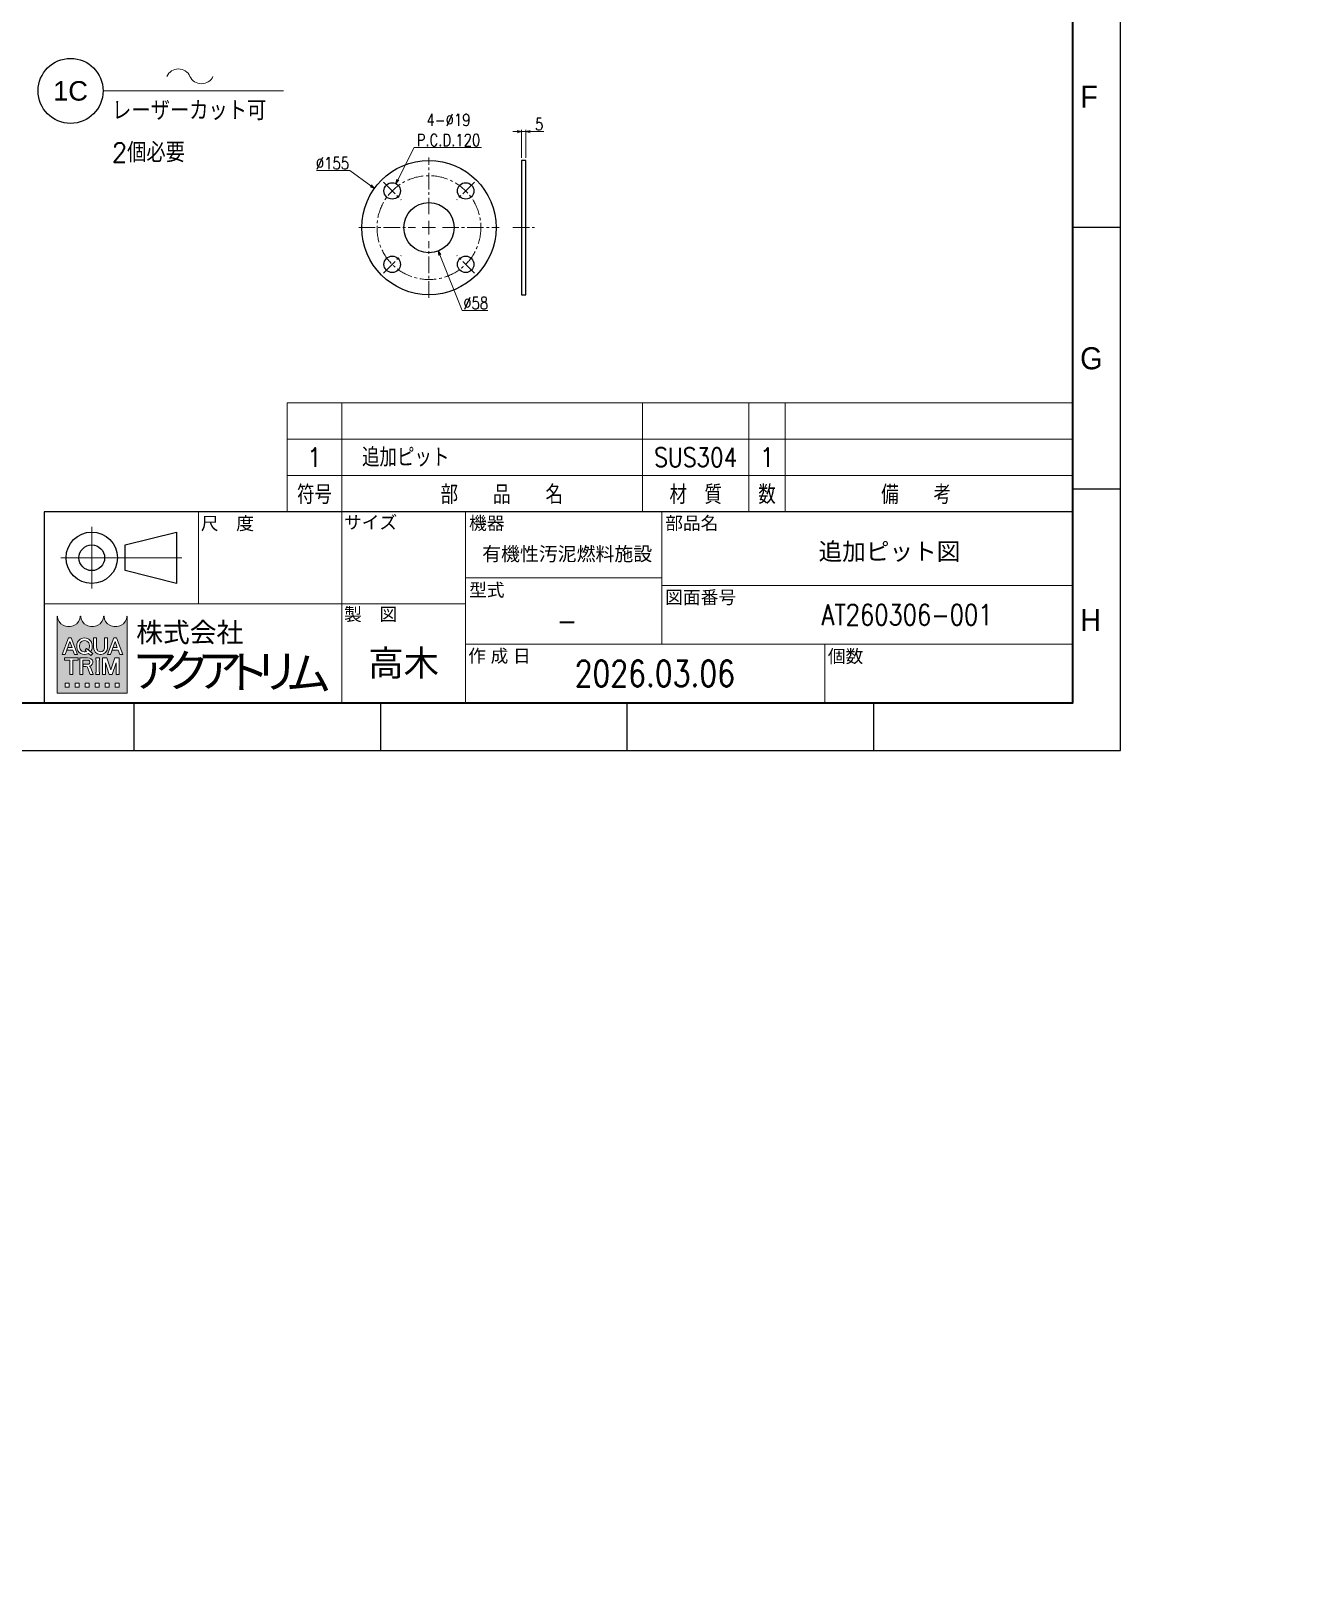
# Model space of a CAD drawing. Header units: millimetres. Extents: x 0 to 70370, y 0 to 11543.
# Drawn here: x 35279 to 36741, y 0 to 1783 of the extents above; entities that cross this region are included whole.
import ezdxf
from ezdxf import colors
from ezdxf.entities.mleader import LeaderData, LeaderLine
from ezdxf.enums import TextEntityAlignment as Align
from ezdxf.math import Vec2, Vec3

# ---------------------------------------------------------------- set-up
doc = ezdxf.new("R2010")
doc.units = ezdxf.units.MM
doc.linetypes.add('CENTER2', pattern=[28.574999999999996, 19.05, -3.174999999999999, 3.174999999999999, -3.174999999999999])
for name, color, linetype, lineweight in [('01_外形線', 7, 'Continuous', 25), ('02_細線', 5, 'Continuous', 13), ('04_中心線', 1, 'CENTER2', 9), ('06_文字', 7, 'Continuous', 13), ('07_寸法線', 3, 'Continuous', 9), ('99_図枠', 7, 'Continuous', 40)]:
    doc.layers.add(name, color=color, linetype=linetype, lineweight=lineweight)
doc.styles.add('KSS_TXT', font='txt.shx', dxfattribs={"bigfont": 'extfont2.shx'})
doc.styles.add('MS_G', font='MS Gothic.ttf')
doc.styles.get("Standard").update_dxf_attribs({"font": 'arial.ttf'})
doc.styles.add('寸法用', font='simplex.shx', dxfattribs={"width": 0.8, "bigfont": '@extfont2.shx'})
doc.styles.add('表題用', font='MS PGothic.ttf')
doc.dimstyles.new('機械製図用', dxfattribs={"dimtxt": 3.5, "dimasz": 3.5, "dimexe": 2, "dimexo": 0, "dimgap": 1.199999999999999, "dimtad": 1, "dimdsep": 46, "dimtxsty": '寸法用', "dimblk": 'OPEN30', "dimcen": 0, "dimclrd": 256, "dimclre": 256, "dimclrt": 7, "dimazin": 2, "dimtm": 1e-09, "dimtfac": 0.75, "dimtmove": 0, "dimatfit": 3, "dimldrblk": 'OPEN30', "dimfxl": 1, "dimlwd": -1, "dimlwe": -1, "dimarcsym": 0})
doc.dimstyles.new('機械製図用$3', dxfattribs={"dimtxt": 3.5, "dimasz": 3.5, "dimexe": 2, "dimexo": 0, "dimgap": 1.199999999999999, "dimtad": 1, "dimtih": 1, "dimtoh": 1, "dimdsep": 46, "dimtxsty": '寸法用', "dimblk": 'OPEN30', "dimcen": 0, "dimsd1": 1, "dimclrd": 256, "dimclre": 256, "dimclrt": 7, "dimazin": 2, "dimtm": 1e-09, "dimtfac": 0.75, "dimtofl": 0, "dimtmove": 0, "dimatfit": 3, "dimldrblk": 'OPEN30', "dimfxl": 1, "dimlwd": -1, "dimlwe": -1, "dimarcsym": 0})

# ---------------------------------------------------------------- blocks, each defined once
blk = doc.blocks.new('*U2903')
at = {"layer": '04_中心線', "color": 0, "linetype": 'CENTER2', "transparency": 16777216}
for p, q in [((0, 15.5), (0, 81)), ((-81, 0), (-15.5, 0)), ((15.5, 0), (81, 0)), ((0, -81), (0, -15.5))]:
    blk.add_line(p, q, dxfattribs=at)
at = {"layer": '04_中心線', "color": 0, "linetype": 'Continuous', "transparency": 16777216}
for p, q in [((-7.75, 0), (7.75, 0)), ((0, -7.75), (0, 7.75))]:
    blk.add_line(p, q, dxfattribs=at)
blk = doc.blocks.new('_Open30')
at = {"color": 0, "linetype": 'ByBlock', "lineweight": -2}
for p, q in [((-1, 0.26794919), (0, 0)), ((0, 0), (-1, -0.26794919)), ((0, 0), (-1, 0))]:
    blk.add_line(p, q, dxfattribs=at)
blk = doc.blocks.new('*D2995')
at = {"layer": '07_寸法線', "transparency": 16777216}
for p, q in [((35608.90532684581, 1622.070574913812), (35647.20532684589, 1622.070574913811)), ((35647.20532684589, 1622.070574913811), (35671.77423472991, 1604.385685660749))]:
    blk.add_line(p, q, dxfattribs=at)
at = {"layer": 'Defpoints', "color": 0, "transparency": 16777216}
for p in [(35675.83227642511, 1601.464675972296), (35801.63156897623, 1510.913375630309)]:
    blk.add_point(p, dxfattribs=at)
at = {"layer": '07_寸法線', "transparency": 16777216, "xscale": 5, "yscale": 5, "zscale": 5, "rotation": 324.2533694427241}
blk.add_blockref('_Open30', (35675.83227642511, 1601.464675972296), dxfattribs=at)
at = {"layer": '07_寸法線', "color": 7, "transparency": 16777216, "insert": (35627.3053268458, 1630.570574913805), "char_height": 14, "attachment_point": 5, "style": '寸法用'}
blk.add_mtext('∅155', dxfattribs=at)
blk = doc.blocks.new('*D2996')
at = {"layer": '07_寸法線', "transparency": 16777216}
for p, q in [((35777.1023552098, 1460.531730759652), (35751.3897751886, 1524.633063283978)), ((35806.86902187653, 1460.531730759654), (35777.1023552098, 1460.531730759652))]:
    blk.add_line(p, q, dxfattribs=at)
at = {"layer": 'Defpoints', "color": 0, "transparency": 16777216}
for p in [(35727.93551910805, 1583.104405595474), (35749.52832629332, 1529.273646007112)]:
    blk.add_point(p, dxfattribs=at)
at = {"layer": '07_寸法線', "transparency": 16777216, "xscale": 5, "yscale": 5, "zscale": 5, "rotation": 111.8569033718065}
blk.add_blockref('_Open30', (35749.52832629332, 1529.273646007112), dxfattribs=at)
at = {"layer": '07_寸法線', "color": 7, "transparency": 16777216, "insert": (35792.73568854319, 1469.031730759649), "char_height": 14, "attachment_point": 5, "style": '寸法用'}
blk.add_mtext('∅58', dxfattribs=at)
blk = doc.blocks.new('*D2997')
at = {"layer": '07_寸法線', "transparency": 16777216}
for p, q in [((35721.64799136506, 1648.793976111583), (35702.84230909574, 1611.558397317172)), ((35799.41465803179, 1648.793976111578), (35721.64799136506, 1648.793976111583))]:
    blk.add_line(p, q, dxfattribs=at)
at = {"layer": 'Defpoints', "color": 0, "transparency": 16777216}
for p in [(35700.58824245218, 1607.095306060388), (35692.02278920667, 1590.135559284616)]:
    blk.add_point(p, dxfattribs=at)
at = {"layer": '07_寸法線', "transparency": 16777216, "xscale": 5, "yscale": 5, "zscale": 5, "rotation": 243.2041217420174}
blk.add_blockref('_Open30', (35700.58824245218, 1607.095306060388), dxfattribs=at)
at = {"layer": '07_寸法線', "color": 7, "transparency": 16777216, "insert": (35761.28132469845, 1668.960642778246), "char_height": 14, "attachment_point": 5, "style": '寸法用'}
blk.add_mtext('4-∅19\\PP.C.D.120', dxfattribs=at)
blk = doc.blocks.new('*D2998')
at = {"layer": '07_寸法線', "transparency": 16777216}
for p, q in [((35840.7894764935, 1667.083943699372), (35835.7894764935, 1667.083943699372)), ((35845.7894764935, 1636.689025801292), (35845.7894764935, 1669.083943699372)), ((35845.7894764935, 1667.083943699372), (35850.7894764935, 1667.083943699372)), ((35850.7894764935, 1636.689025801292), (35850.7894764935, 1669.083943699372)), ((35855.7894764935, 1667.083943699372), (35871.25614316017, 1667.083943699372))]:
    blk.add_line(p, q, dxfattribs=at)
at = {"layer": 'Defpoints', "color": 0, "transparency": 16777216}
for p in [(35850.7894764935, 1667.083943699372), (35845.7894764935, 1633.689025801292), (35850.7894764935, 1633.689025801292)]:
    blk.add_point(p, dxfattribs=at)
at = {"layer": '07_寸法線', "transparency": 16777216, "xscale": 5, "yscale": 5, "zscale": 5}
blk.add_blockref('_Open30', (35845.7894764935, 1667.083943699372), dxfattribs=at)
at = {"layer": '07_寸法線', "transparency": 16777216, "xscale": 5, "yscale": 5, "zscale": 5, "rotation": 180}
blk.add_blockref('_Open30', (35850.7894764935, 1667.083943699372), dxfattribs=at)
at = {"layer": '07_寸法線', "color": 7, "transparency": 16777216, "insert": (35866.02280982683, 1675.583943699372), "char_height": 14, "attachment_point": 5, "style": '寸法用'}
blk.add_mtext('5', dxfattribs=at)
blk = doc.blocks.new('AM_BALLOON1')
at = {"transparency": 16777216}
blk.add_circle((0, 0), 5, dxfattribs=at)
blk.add_attdef('B_NUMBER', text='', height=3, dxfattribs=at).set_placement((0, 0), align=Align.MIDDLE_CENTER)
blk = doc.blocks.new('_OPEN')
at = {"color": 0, "linetype": 'ByBlock'}
for p, q in [((-1, 0.1666666666666666), (0, 0)), ((0, 0), (-1, -0.1666666666666666)), ((0, 0), (-1, 0))]:
    blk.add_line(p, q, dxfattribs=at)
blk = doc.blocks.new('p1ba05')
for centre, start, end in [((-2.953558874599082, 0.2854771617432377), 24.22763733453314, 155.5757785718213), ((0, 1.620669598395743), 204.2276373345332, 335.5757785718214)]:
    blk.add_arc(centre, 1.620669598395853, start, end)

msp = doc.modelspace()

# ---------------------------------------------------------------- hatches: boundary and pattern name
at = {"layer": '99_図枠', "lineweight": 5}
h = msp.add_hatch(color=256, dxfattribs=at)
h.dxf.hatch_style = 1
edge = h.paths.add_edge_path()
edge.add_arc((35390.08707924784, 1106.944771355351), 0.3842384039984477, 90, 180)
edge.add_ellipse((35376.6387351079, 1106.944771355351), major_axis=(-13.06410573594722, 0), ratio=0.8823529411764706, start_angle=360, end_angle=540, ccw=False)
edge.add_arc((35363.19039096794, 1106.944771355351), 0.3842384039984477, 3.187317984128254, 180.000000000026)
edge.add_ellipse((35349.742046828, 1106.944771355351), major_axis=(-13.06410573594722, 0), ratio=0.8823529411764706, start_angle=360, end_angle=540, ccw=False)
edge.add_arc((35336.29370268807, 1106.944771355351), 0.3842384039984477, 3.187317984128254, 180)
edge.add_ellipse((35322.8453585481, 1106.944771355351), major_axis=(-13.06410573594722, 0), ratio=0.8823529411764706, start_angle=360, end_angle=540, ccw=False)
edge.add_arc((35309.39701440817, 1106.944771355351), 0.3842384039984478, 3.187317984128254, 90)
edge.add_line((35309.39701440817, 1107.329009759353), (35309.39701440817, 1018.569938435712))
edge.add_line((35309.39701440817, 1018.56993843571), (35390.08707924784, 1018.56993843571))
edge.add_line((35390.08707924784, 1018.56993843571), (35390.08707924784, 1107.329009759349))
h.paths.add_polyline_path([(35322.40838005923, 1082.424896835113), (35325.59418111914, 1082.424896835113), (35332.83876388115, 1063.305193852148), (35332.83876388115, 1063.21297663519), (35329.38975826852, 1063.21297663519), (35327.5862145437, 1068.277913264308), (35320.4931943155, 1068.277913264308), (35321.53303551782, 1071.198125134695), (35326.54637334138, 1071.198125134695), (35324.0012805892, 1078.345572311946), (35318.61280290989, 1063.21297663519), (35315.16379729722, 1063.21297663519), (35315.16379729722, 1063.305193852148)], flags=16)
edge = h.paths.add_edge_path(flags=16)
edge.add_ellipse((35340.85681963482, 1073.971651947146), major_axis=(-8.8374832919643, 0), ratio=0.9565217391304343, start_angle=180, end_angle=360, ccw=False)
edge.add_line((35349.69430292677, 1073.971651947146), (35349.69430292677, 1071.666221523154))
edge.add_ellipse((35340.85681963482, 1071.666221523157), major_axis=(-8.8374832919643, 0), ratio=0.9565217391304343, start_angle=142.105255317713, end_angle=180, ccw=False)
edge.add_line((35347.83083495888, 1066.474130136676), (35345.35474748982, 1068.514453841964))
edge.add_ellipse((35340.85681963482, 1071.89230003458), major_axis=(5.635186781375939, 0), ratio=0.9950358206786509, start_angle=-37.0427632869818, end_angle=0)
edge.add_line((35346.49199934208, 1071.89208235871), (35346.49199934208, 1073.745573435723))
edge.add_ellipse((35340.85681963482, 1073.745573435723), major_axis=(5.635179707236215, 0), ratio=0.994718262525732, start_angle=360, end_angle=540)
edge.add_line((35335.22163992759, 1073.745573435723), (35335.22163992759, 1071.892102422526))
edge.add_ellipse((35340.85681963482, 1071.89230003458), major_axis=(5.635186781375939, 0), ratio=0.9950358206786509, start_angle=-180, end_angle=-65.75794872216291)
edge.add_line((35343.17058426689, 1066.779536873615), (35341.60165251041, 1068.306483154924))
edge.add_line((35341.60165251041, 1068.30648315492), (35343.30362029633, 1070.113735910667))
edge.add_line((35343.30362029633, 1070.113735910672), (35350.41995620014, 1064.24979571435))
edge.add_line((35350.41995620014, 1064.249795714346), (35348.1961670997, 1061.888441396566))
edge.add_line((35348.1961670997, 1061.88844139657), (35345.52474008885, 1064.48837955394))
edge.add_ellipse((35340.85681963482, 1071.666221523157), major_axis=(-8.8374832919643, 0), ratio=0.9565217391304343, start_angle=0, end_angle=121.88362473889401, ccw=False)
edge.add_line((35332.01933634287, 1071.666221523157), (35332.01933634287, 1073.971651947149))
h.paths.add_polyline_path([(35333.41021106145, 1059.370592595205), (35333.41021106145, 1056.680923767215), (35327.64663500147, 1056.680923767215, 0.4142135623730951), (35327.26239659748, 1056.296685363219), (35327.26239659748, 1040.158672395282), (35323.80425096149, 1040.158672395282), (35323.80425096149, 1056.296685363219, 0.4142135623730951), (35323.4200125575, 1056.680923767215), (35317.65643649752, 1056.680923767215), (35317.65643649752, 1059.370592595205)], flags=16)
edge = h.paths.add_edge_path(flags=16)
edge.add_line((35335.60030753489, 1059.370592595205), (35344.43779082684, 1059.370592595205))
edge.add_ellipse((35344.43779082687, 1054.316735829654), major_axis=(-6.202418813818545, 1.2e-15), ratio=0.8148203011203053, start_angle=111.3869747349855, end_angle=270, ccw=False)
edge.add_arc((35345.38894778054, 1047.467652432295), 2.512227050566338, 22.272952259934925, 58.5531130129101, ccw=False)
edge.add_line((35347.71373442042, 1048.419835099954), (35351.02444804466, 1040.312367756885))
edge.add_line((35351.02444804466, 1040.312367756882), (35351.02444804466, 1040.158672395281))
edge.add_line((35351.02444804466, 1040.158672395282), (35347.29733552587, 1040.158672395282))
edge.add_line((35347.29733552589, 1040.158672395282), (35344.3725376699, 1048.299894608191))
edge.add_arc((35342.94677968867, 1047.725925448112), 1.536953615993805, 21.92829786654815, 90)
edge.add_line((35342.94677968867, 1049.262879064103), (35339.17372469207, 1049.262879064103))
edge.add_line((35339.17372469208, 1049.262879064103), (35339.17372469208, 1051.952547892095))
edge.add_line((35339.17372469208, 1051.952547892093), (35344.89887691167, 1051.952547892093))
edge.add_arc((35344.81643922982, 1054.316735829654), 2.365624774873383, 271.9970571044072, 448.0029428955928)
edge.add_line((35344.89887691167, 1056.680923767215), (35339.0584531709, 1056.680923767215))
edge.add_line((35339.05845317087, 1056.680923767215), (35339.05845317087, 1040.158672395281))
edge.add_line((35339.05845317087, 1040.158672395282), (35335.60030753489, 1040.158672395282))
edge.add_line((35335.60030753489, 1040.158672395282), (35335.60030753489, 1059.370592595207))
h.paths.add_polyline_path([(35351.47048493614, 1082.424896835113), (35354.92863057213, 1082.424896835113), (35354.92863057213, 1071.666221523157, 0.175030561155744), (35356.45416002758, 1067.262913532311, 0.2571496110314638), (35362.62482281265, 1067.262913532311, 0.1750305611562702), (35364.1503522681, 1071.666221523168), (35364.1503522681, 1082.424896835113), (35367.60849790409, 1082.424896835113), (35367.60849790409, 1070.971125149601, -0.3793912406243967), (35360.11584902613, 1063.21297663519), (35358.9631338141, 1063.21297663519, -0.3793912406243716), (35351.47048493614, 1070.971125149601)], flags=16)
h.paths.add_polyline_path([(35353.93831197548, 1059.370592595205), (35358.16493441947, 1059.370592595205), (35358.16493441947, 1056.680923767215, 0.4142135623730951), (35357.78069601548, 1056.296685363219), (35357.78069601548, 1043.232579627269, 0.4142135623730951), (35358.16493441947, 1042.848341223273), (35358.16493441947, 1040.158672395282), (35353.93831197548, 1040.158672395282), (35353.93831197548, 1042.848341223273, 0.4142135623730951), (35354.3225503795, 1043.232579627269), (35354.3225503795, 1056.296685363219, 0.4142135623730951), (35353.93831197548, 1056.680923767215)], flags=16)
h.paths.add_polyline_path([(35361.62682424288, 1059.370592595205), (35366.644820015, 1059.370592595205), (35371.23278434286, 1045.417278325913), (35375.8207486707, 1059.370592595205), (35380.84192879891, 1059.370592595205), (35380.84192879891, 1040.158672395282), (35377.38378316292, 1040.158672395282), (35377.38378316292, 1053.607016535228), (35372.96185716084, 1040.158672395282), (35369.50371152486, 1040.158672395282), (35365.08178552275, 1053.607016535228), (35365.08496987887, 1040.158672395282), (35361.62682424288, 1040.158672395282)], flags=16)
h.paths.add_polyline_path([(35374.65838934484, 1082.424896835113), (35377.84419040475, 1082.424896835113), (35385.08877316676, 1063.305193852148), (35385.08877316676, 1063.21297663519), (35381.63976755412, 1063.21297663519), (35379.8362238293, 1068.277913264308), (35372.7432036011, 1068.277913264308), (35373.78304480342, 1071.198125134695), (35378.79638262698, 1071.198125134695), (35376.25128987481, 1078.345572311946), (35370.86281219547, 1063.21297663519), (35367.41380658283, 1063.21297663519), (35367.41380658283, 1063.305193852148)], flags=16)
h.paths.add_polyline_path([(35318.61873610414, 1030.097090555664), (35323.22959695209, 1030.097090555664), (35323.22959695209, 1025.486229707682), (35318.61873610414, 1025.486229707682)], flags=16)
h.paths.add_polyline_path([(35330.14588822407, 1030.097090555664), (35334.75674907205, 1030.097090555664), (35334.75674907205, 1025.486229707682), (35330.14588822407, 1025.486229707682)], flags=16)
h.paths.add_polyline_path([(35341.67304034403, 1030.097090555664), (35346.28390119202, 1030.097090555664), (35346.28390119202, 1025.486229707682), (35341.67304034403, 1025.486229707682)], flags=16)
h.paths.add_polyline_path([(35353.20019246399, 1030.097090555664), (35357.81105331198, 1030.097090555664), (35357.81105331198, 1025.486229707682), (35353.20019246399, 1025.486229707682)], flags=16)
h.paths.add_polyline_path([(35364.72734458395, 1030.097090555664), (35369.33820543191, 1030.097090555664), (35369.33820543191, 1025.486229707682), (35364.72734458395, 1025.486229707682)], flags=16)
h.paths.add_polyline_path([(35376.25449670388, 1030.097090555664), (35380.86535755187, 1030.097090555664), (35380.86535755187, 1025.486229707682), (35376.25449670388, 1025.486229707682)], flags=16)

# ---------------------------------------------------------------- linework, layer by layer
at = {"layer": '01_外形線'}
msp.add_lwpolyline([(35845.7894764935, 1478.689025801292), (35850.7894764935, 1478.689025801292), (35850.7894764935, 1633.689025801292), (35845.7894764935, 1633.689025801292)], close=True, dxfattribs=at)
for centre, radius in [((35738.73192270068, 1556.189025801292), 77.5), ((35696.3055158295, 1598.615432672477), 9.5), ((35781.15832957189, 1598.615432672477), 9.5), ((35738.73192270068, 1556.189025801292), 29), ((35696.30551582947, 1513.762618930084), 9.5), ((35781.15832957186, 1513.762618930084), 9.5)]:
    msp.add_circle(centre, radius, dxfattribs=at)
at = {"layer": '02_細線'}
for p, q in [((35575.10866081534, 1227.930753666844), (35575.10866081534, 1353.917895579676)), ((35575.10866081534, 1353.917895579676), (36482.34464926468, 1353.917895579676)), ((35638.10222502565, 1353.917895579676), (35638.10222502565, 1227.930753666844)), ((35985.52448150329, 1353.917895579676), (35985.52448150329, 1227.930753666844)), ((36108.17664841295, 1353.917895579676), (36108.17664841295, 1227.930753666844)), ((36150.17235788649, 1353.917895579676), (36150.17235788648, 1227.930753666844)), ((35575.10866081534, 1311.922183112832), (36482.34464926468, 1311.922183112832)), ((35575.10866081534, 1269.926470645989), (36482.34464926468, 1269.926470645989))]:
    msp.add_line(p, q, dxfattribs=at)
at = {"layer": '04_中心線'}
msp.add_line((35835.7894764935, 1556.189025801292), (35860.7894764935, 1556.189025801292), dxfattribs=at)
for points in [[(35686.05246750229, 1608.868480999661), (35706.5585641567, 1588.362384345279)], [(35791.41137789909, 1608.868480999661), (35770.90528124468, 1588.362384345279)], [(35686.05246750229, 1503.509570602893), (35706.5585641567, 1524.015667257305)], [(35791.41137789909, 1503.509570602893), (35770.90528124468, 1524.015667257305)]]:
    msp.add_lwpolyline(points, dxfattribs=at)
msp.add_circle((35738.73192270068, 1556.189025801292), 60, dxfattribs=at)
at = {"layer": '07_寸法線'}
msp.add_line((35362.3368325241, 1714.105528617348), (35570.79465809885, 1714.105528617348), dxfattribs=at)
at = {"layer": '99_図枠', "lineweight": 25}
for p, q in [((36537.50179212159, 1556.376689379802), (36482.34464926468, 1556.376689379802)), ((36537.50179212159, 1254.260864381024), (36482.34464926468, 1254.260864381024)), ((35398.2097921262, 952.3916393724794), (35398.2097921262, 1007.302182239164)), ((35683.03279212504, 952.1450393822452), (35683.03279212504, 1007.302182239164)), ((35683.03279212504, 952.3916393724794), (35683.03279212504, 1007.302182239164)), ((35967.85579212388, 952.3916393724794), (35967.85579212388, 1007.302182239164)), ((36252.67879212275, 952.3916393724794), (36252.67879212275, 1007.302182239164))]:
    msp.add_line(p, q, dxfattribs=at)
at = {"layer": '99_図枠', "lineweight": 13}
for p, q in [((35472.54464926876, 1121.85932509584), (35472.54464926876, 1227.930753666844)), ((35638.01607783951, 1007.302182239164), (35638.01607783951, 1227.930753666844)), ((35780.98750641028, 1007.302182239164), (35780.98750641028, 1227.930753666844)), ((36007.55890985619, 1227.930753666844), (36007.55890985619, 1075.187896524605)), ((35349.28964926925, 1139.255039381489), (35349.28964926925, 1210.5350393812)), ((35313.64964926938, 1174.895039381339), (35453.23964926883, 1174.895039381339)), ((35780.98750641028, 1151.559325095724), (36007.55890985619, 1151.559325095724)), ((36007.55890985619, 1143.073610810041), (36482.34464926468, 1143.073610810041)), ((35780.98750641028, 1121.85932509584), (35294.34464926948, 1121.85932509584)), ((35780.98750641028, 1075.187896524605), (36482.34464926468, 1075.187896524605)), ((36195.80179212292, 1075.187896524605), (36195.80179212292, 1007.302182239164))]:
    msp.add_line(p, q, dxfattribs=at)
at = {"layer": '99_図枠', "lineweight": 5}
for p, q in [((35309.39701440817, 1018.56993843571), (35309.39701440817, 1107.329009759353)), ((35390.08707924784, 1107.329009759353), (35390.08707924784, 1018.56993843571)), ((35315.16379729722, 1063.305193852148), (35322.40838005923, 1082.424896835113)), ((35318.61280290989, 1063.21297663519), (35324.0012805892, 1078.345572311946)), ((35320.4931943155, 1068.277913264308), (35321.53303551782, 1071.198125134695)), ((35321.53303551782, 1071.198125134695), (35326.54637334138, 1071.198125134695)), ((35322.40838005923, 1082.424896835113), (35325.59418111914, 1082.424896835113)), ((35326.54637334138, 1071.198125134695), (35324.0012805892, 1078.345572311946)), ((35332.83876388115, 1063.305193852148), (35325.59418111914, 1082.424896835113)), ((35332.01933634287, 1073.971651947146), (35332.01933634287, 1071.666221523157)), ((35335.22163992759, 1073.745573435723), (35335.22163992759, 1071.901229096533)), ((35341.60165251041, 1068.30648315492), (35343.30362029633, 1070.113735910672)), ((35343.30362029633, 1070.113735910672), (35350.41995620014, 1064.249795714346)), ((35346.49199934208, 1073.745573435723), (35346.49199934208, 1071.901229096533)), ((35349.69430292677, 1073.971651947146), (35349.69430292677, 1071.666221523157)), ((35351.47048493614, 1070.971125149601), (35351.47048493614, 1082.424896835113)), ((35354.92863057213, 1082.424896835113), (35351.47048493614, 1082.424896835113)), ((35354.92863057213, 1071.666221523157), (35354.92863057213, 1082.424896835113)), ((35364.1503522681, 1071.666221523157), (35364.1503522681, 1082.424896835113)), ((35364.1503522681, 1082.424896835113), (35367.60849790409, 1082.424896835113)), ((35367.41380658283, 1063.305193852148), (35374.65838934484, 1082.424896835113)), ((35367.60849790409, 1070.971125149601), (35367.60849790409, 1082.424896835113)), ((35370.86281219547, 1063.21297663519), (35376.25128987481, 1078.345572311946)), ((35372.7432036011, 1068.277913264308), (35373.78304480342, 1071.198125134695)), ((35373.78304480342, 1071.198125134695), (35378.79638262698, 1071.198125134695)), ((35374.65838934484, 1082.424896835113), (35377.84419040475, 1082.424896835113)), ((35378.79638262698, 1071.198125134695), (35376.25128987481, 1078.345572311946)), ((35385.08877316676, 1063.305193852148), (35377.84419040475, 1082.424896835113)), ((35315.16379729722, 1063.21297663519), (35315.16379729722, 1063.305193852148)), ((35315.16379729722, 1063.305193852148), (35315.16379729722, 1063.305193852148)), ((35315.16379729722, 1063.21297663519), (35315.16379729722, 1063.305193852148)), ((35315.16379729722, 1063.21297663519), (35318.61280290989, 1063.21297663519)), ((35317.65643649752, 1059.370592595205), (35333.41021106145, 1059.370592595205)), ((35317.65643649752, 1059.370592595205), (35317.65643649752, 1056.680923767215)), ((35317.65643649752, 1056.680923767215), (35323.4200125575, 1056.680923767215)), ((35320.4931943155, 1068.277913264308), (35327.5862145437, 1068.277913264308)), ((35323.80425096149, 1040.158672395282), (35323.80425096149, 1056.296685363219)), ((35327.26239659748, 1040.158672395282), (35327.26239659748, 1056.296685363219)), ((35329.38975826852, 1063.21297663519), (35327.5862145437, 1068.277913264308)), ((35327.64663500147, 1056.680923767215), (35333.41021106145, 1056.680923767215)), ((35332.83876388115, 1063.21297663519), (35329.38975826852, 1063.21297663519)), ((35332.83876388115, 1063.21297663519), (35332.83876388115, 1063.305193852148)), ((35333.41021106145, 1059.370592595205), (35333.41021106145, 1056.680923767215)), ((35335.60030753489, 1059.370592595205), (35335.60030753489, 1040.158672395282)), ((35335.60030753489, 1059.370592595205), (35344.43779082687, 1059.370592595205)), ((35339.05845317087, 1040.158672395282), (35339.05845317087, 1056.680923767215)), ((35339.05845317087, 1056.680923767215), (35344.89887691167, 1056.680923767215)), ((35341.60165251041, 1068.30648315492), (35343.17058426689, 1066.779536873615)), ((35345.35474748982, 1068.514453841963), (35347.83083495888, 1066.474130136676)), ((35345.52474008885, 1064.488379553939), (35348.1961670997, 1061.88844139657)), ((35348.1961670997, 1061.88844139657), (35350.41995620014, 1064.249795714346)), ((35353.93831197548, 1059.370592595205), (35358.16493441947, 1059.370592595205)), ((35353.93831197548, 1059.370592595205), (35353.93831197548, 1056.680923767215)), ((35354.3225503795, 1043.232579627269), (35354.3225503795, 1056.296685363219)), ((35357.78069601548, 1043.232579627269), (35357.78069601548, 1056.296685363219)), ((35358.16493441947, 1059.370592595205), (35358.16493441947, 1056.680923767215)), ((35360.11584902613, 1063.21297663519), (35358.9631338141, 1063.21297663519)), ((35361.62682424288, 1059.370592595205), (35361.62682424288, 1040.158672395282)), ((35361.62682424288, 1059.370592595205), (35366.644820015, 1059.370592595205)), ((35365.08496987887, 1040.158672395282), (35365.08178552275, 1053.607016535228)), ((35369.50371152486, 1040.158672395282), (35365.08178552275, 1053.607016535228)), ((35371.23278434286, 1045.417278325913), (35366.644820015, 1059.370592595205)), ((35367.41380658283, 1063.21297663519), (35367.41380658283, 1063.305193852148)), ((35367.41380658283, 1063.305193852148), (35367.41380658283, 1063.305193852148)), ((35367.41380658283, 1063.21297663519), (35367.41380658283, 1063.305193852148)), ((35367.41380658283, 1063.21297663519), (35370.86281219547, 1063.21297663519)), ((35371.23278434286, 1045.417278325913), (35375.8207486707, 1059.370592595205)), ((35372.7432036011, 1068.277913264308), (35379.8362238293, 1068.277913264308)), ((35372.96185716084, 1040.158672395282), (35377.38378316292, 1053.607016535228)), ((35380.84192879891, 1059.370592595205), (35375.8207486707, 1059.370592595205)), ((35377.38378316292, 1053.607016535228), (35377.38378316292, 1040.158672395282)), ((35381.63976755412, 1063.21297663519), (35379.8362238293, 1068.277913264308)), ((35380.84192879891, 1040.158672395282), (35380.84192879891, 1059.370592595205)), ((35385.08877316676, 1063.21297663519), (35381.63976755412, 1063.21297663519)), ((35385.08877316676, 1063.21297663519), (35385.08877316676, 1063.305193852148)), ((35323.80425096149, 1040.158672395282), (35327.26239659748, 1040.158672395282)), ((35335.60030753489, 1040.158672395282), (35339.05845317087, 1040.158672395282)), ((35339.17372469208, 1049.262879064103), (35339.17372469208, 1051.952547892093)), ((35339.17372469208, 1051.952547892093), (35344.89887691167, 1051.952547892093)), ((35339.17372469208, 1049.262879064103), (35342.94677968867, 1049.262879064103)), ((35344.3725376699, 1048.29989460819), (35347.29733552589, 1040.158672395282)), ((35347.29733552589, 1040.158672395282), (35351.02444804466, 1040.158672395282)), ((35347.71373442042, 1048.419835099954), (35351.02444804466, 1040.312367756882)), ((35351.02444804466, 1040.312367756882), (35351.02444804466, 1040.158672395282)), ((35353.93831197548, 1040.158672395282), (35353.93831197548, 1042.848341223273)), ((35353.93831197548, 1040.158672395282), (35358.16493441947, 1040.158672395282)), ((35358.16493441947, 1040.158672395282), (35358.16493441947, 1042.848341223273)), ((35361.62682424288, 1040.158672395282), (35365.08496987887, 1040.158672395282)), ((35369.50371152486, 1040.158672395282), (35372.96185716084, 1040.158672395282)), ((35377.38378316292, 1040.158672395282), (35380.84192879891, 1040.158672395282)), ((35390.08707924784, 1018.56993843571), (35309.39701440817, 1018.56993843571)), ((35318.61873610414, 1030.097090555664), (35323.22959695209, 1030.097090555664)), ((35318.61873610414, 1030.097090555664), (35318.61873610414, 1025.486229707682)), ((35323.22959695209, 1025.486229707682), (35318.61873610414, 1025.486229707682)), ((35323.22959695209, 1030.097090555664), (35323.22959695209, 1025.486229707682)), ((35330.14588822407, 1030.097090555664), (35334.75674907205, 1030.097090555664)), ((35330.14588822407, 1030.097090555664), (35330.14588822407, 1025.486229707682)), ((35334.75674907205, 1025.486229707682), (35330.14588822407, 1025.486229707682)), ((35334.75674907205, 1030.097090555664), (35334.75674907205, 1025.486229707682)), ((35341.67304034403, 1030.097090555664), (35346.28390119202, 1030.097090555664)), ((35341.67304034403, 1030.097090555664), (35341.67304034403, 1025.486229707682)), ((35346.28390119202, 1025.486229707682), (35341.67304034403, 1025.486229707682)), ((35346.28390119202, 1030.097090555664), (35346.28390119202, 1025.486229707682)), ((35353.20019246399, 1030.097090555664), (35357.81105331198, 1030.097090555664)), ((35353.20019246399, 1030.097090555664), (35353.20019246399, 1025.486229707682)), ((35357.81105331198, 1025.486229707682), (35353.20019246399, 1025.486229707682)), ((35357.81105331198, 1030.097090555664), (35357.81105331198, 1025.486229707682)), ((35364.72734458395, 1030.097090555664), (35369.33820543191, 1030.097090555664)), ((35364.72734458395, 1030.097090555664), (35364.72734458395, 1025.486229707682)), ((35369.33820543191, 1025.486229707682), (35364.72734458395, 1025.486229707682)), ((35369.33820543191, 1030.097090555664), (35369.33820543191, 1025.486229707682)), ((35380.86535755187, 1030.097090555664), (35376.25449670388, 1030.097090555664)), ((35376.25449670388, 1030.097090555664), (35376.25449670388, 1025.486229707682)), ((35376.25449670388, 1025.486229707682), (35380.86535755187, 1025.486229707682)), ((35380.86535755187, 1030.097090555664), (35380.86535755187, 1025.486229707682))]:
    msp.add_line(p, q, dxfattribs=at)
at = {"layer": '99_図枠'}
msp.add_lwpolyline([(33284.92750642044, 1007.302182239164), (36482.34464926468, 1007.302182239164), (36482.34464926468, 3313.914496515554), (33284.92750642044, 3313.914496515554)], close=True, dxfattribs=at)
at = {"layer": '99_図枠', "lineweight": 25}
msp.add_lwpolyline([(35294.34464926948, 1007.302182239164), (36482.34464926468, 1007.302182239164), (36482.34464926468, 1227.930753666844), (35294.34464926948, 1227.930753666844)], close=True, dxfattribs=at)
msp.add_lwpolyline([(35387.89964926909, 1189.745039381281), (35447.29964926885, 1204.595039381224), (35447.29964926885, 1145.195039381466), (35387.89964926909, 1160.045039381403), (35387.89964926909, 1189.745039381281)], dxfattribs=at)
for radius in [29.69999999988, 14.84999999994]:
    msp.add_circle((35349.28964926925, 1174.895039381339), radius, dxfattribs=at)
at = {"layer": '99_図枠', "lineweight": 5}
for centre, radius, start, end in [((35309.39701440817, 1106.944771355351), 0.3842384039984477, 0, 90), ((35336.29370268807, 1106.944771355351), 0.3842384039984477, 0, 180), ((35336.29370268807, 1106.944771355351), 0.3842384039984477, 0, 90), ((35363.19039096794, 1106.944771355351), 0.3842384039984477, 0, 180), ((35390.08707924784, 1106.944771355351), 0.3842384039984477, 90, 180), ((35359.5932008448, 1071.318673336382), 8.130147813837896, 182.4500309922529, 265.5552572882107), ((35361.78805857935, 1071.576761231221), 6.860011350573962, 179.2527938813883, 218.9645718467294), ((35359.48578199543, 1071.318673336382), 8.130147813837896, 274.4447427109531, 357.5499690077471), ((35357.29092426089, 1071.576761231221), 6.86001135057319, 321.0354281532705, 0.7472061186116963), ((35323.4200125575, 1056.296685363219), 0.3842384039984477, 0, 90), ((35327.64663500147, 1056.296685363219), 0.3842384039984477, 90, 180), ((35344.81643922982, 1054.316735829654), 2.365624774873383, 271.9970571041455, 88.00294289585447), ((35353.93831197548, 1056.296685363219), 0.3842384039984477, 0, 90), ((35359.53949142012, 1072.865315567013), 6.395793802200191, 241.1577278085565, 298.8422721914435), ((35358.16493441947, 1056.296685363219), 0.3842384039984477, 90, 180), ((35342.94677968867, 1047.725925448112), 1.53695361599379, 21.92829786666276, 90), ((35345.38894778054, 1047.467652432295), 2.51222705056638, 22.27295225981821, 58.55311301264933), ((35353.93831197548, 1043.232579627269), 0.3842384039984477, 270, 0), ((35358.16493441947, 1043.232579627269), 0.3842384039984477, 180, 270)]:
    msp.add_arc(centre, radius, start, end, dxfattribs=at)
for centre, major_axis, ratio, start_param, end_param in [((35322.8453585481, 1106.944771355351), (-13.06410573594722, 0), 0.8823529411764706, 6.283185307179585, 9.424777960769381), ((35349.742046828, 1106.944771355351), (-13.06410573594722, 0), 0.8823529411764706, 6.283185307179585, 9.424777960769381), ((35376.6387351079, 1106.944771355351), (-13.06410573594722, 0), 0.8823529411764706, 6.283185307179585, 9.424777960769381), ((35340.85681963482, 1073.971651947146), (-8.8374832919643, 0), 0.9565217391304343, 3.141592653589793, 6.283185307179585), ((35340.85681963482, 1073.745573435723), (5.635179707236215, 0), 0.994718262525732, 6.283185307179585, 9.424777960769381), ((35344.43779082687, 1054.316735829654), (-6.202418813818545, 1.2e-15), 0.8148203011203053, 1.944069452961234, 4.712388980384689)]:
    msp.add_ellipse(centre, major_axis=major_axis, ratio=ratio, start_param=start_param, end_param=end_param, dxfattribs=at)
at = {"layer": '99_図枠', "lineweight": 5, "extrusion": (0, 0, -1)}
for centre, major_axis, ratio, start_param, end_param in [((35340.85681963482, 1071.666221523157), (-8.8374832919643, 0), 0.9565217391304343, 4.155914751220672, 6.283185307179585), ((35340.85681963482, 1071.89230003458), (5.635186781375939, 0), 0.9950358206786508, 7.430878021738926, 9.424777960769381), ((35340.85681963482, 1071.89230003458), (5.635186781375939, 0), 0.9950358206786508, 6.283185307179585, 6.929703490574294), ((35340.85681963482, 1071.666221523157), (-8.8374832919643, 0), 0.9565217391304343, 3.141592653589793, 3.802980717498314)]:
    msp.add_ellipse(centre, major_axis=major_axis, ratio=ratio, start_param=start_param, end_param=end_param, dxfattribs=at)
at = {"layer": 'Defpoints'}
msp.add_lwpolyline([(33119.6257921216, 952.3916393724794), (36537.50179212159, 952.3916393724794), (36537.50179212159, 3369.071639372472), (33119.6257921216, 3369.071639372472)], close=True, dxfattribs=at)

# ---------------------------------------------------------------- block references
at = {"layer": '04_中心線', "linetype": 'CENTER2'}
msp.add_blockref('*U2903', (35738.73192270068, 1556.189025801292), dxfattribs=at)
at = {"layer": '07_寸法線', "xscale": 8.99945454545454, "yscale": 8.99945454545454, "zscale": 8.99945454545454}
msp.add_blockref('p1ba05', (35476.00685433196, 1722.310566363286), dxfattribs=at)

# ---------------------------------------------------------------- texts
at = {"style": 'KSS_TXT', "width": 0.85}
msp.add_attdef('追加ピット', text='', height=21.6, dxfattribs=at).set_placement((35661.4048844575, 1290.924324623238), align=Align.MIDDLE_LEFT)
for tag, height, style, width, p in [('1', 21.6, '寸法用', 0.9, (35606.6054429205, 1290.924324623238)), ('SUS304', 21.6, 'KSS_TXT', 0.85, (36046.85056495812, 1290.924324623238)), ('1', 21.6, 'KSS_TXT', 0.85, (36129.17450314973, 1290.924324623238)), ('符号', 21.6, 'KSS_TXT', 0.85, (35606.6054429205, 1248.928612156438)), ('部\u3000\u3000品\u3000\u3000名', 21.6, 'KSS_TXT', 0.85, (35822.85478873158, 1248.928612156438)), ('材\u3000質', 21.6, 'KSS_TXT', 0.85, (36046.85056495812, 1248.928612156438)), ('数', 21.6, 'KSS_TXT', 0.85, (36129.17450314973, 1248.928612156438)), ('備\u3000\u3000考', 21.6, 'KSS_TXT', 0.85, (36301.3812140871, 1248.928612156438)), ('AT260306-001', 24, '寸法用', 0.8, (36290.89310011722, 1109.130753667323)), ('2026.03.06', 30, '寸法用', 0.8, (35999.64464926659, 1041.245039381882))]:
    msp.add_attdef(tag, text='', height=height, dxfattribs=dict(style=style, width=width)).set_placement(p, align=Align.MIDDLE)
for tag, height, style, p in [('追加ピット図', 20, '表題用', (36270.63371193412, 1182.61887983266)), ('有機性汚泥燃料施設', 16, '表題用', (35898.35971644626, 1179.78464802397)), ('-', 21.6, 'KSS_TXT', (35898.31121389684, 1102.123610810162)), ('高木', 30, '表題用', (35709.50179212488, 1053.973610810404))]:
    msp.add_attdef(tag, text='', height=height, dxfattribs=dict(style=style)).set_placement(p, align=Align.MIDDLE)
at = {"layer": '06_文字', "color": 3, "style": 'KSS_TXT', "width": 0.9}
for s, p in [('レーザーカット可', (35372.69920064873, 1680.217505812824)), ('2個必要', (35372.69920064873, 1631.728238696179))]:
    msp.add_text(s, height=22.5, dxfattribs=at).set_placement(p)
at = {"layer": '99_図枠', "lineweight": 13, "style": '表題用'}
for s, p in [('F', (36490.83036355034, 1707.434601879191)), ('G', (36490.83036355034, 1405.318776880413)), ('H', (36490.83036355034, 1103.202951881634))]:
    msp.add_text(s, height=25.45714285704, dxfattribs=at).set_placement(p, align=Align.MIDDLE_LEFT)
at = {"layer": '99_図枠', "style": '表題用'}
for s, p in [('尺\u3000度', (35475.23576129394, 1214.645422155294)), ('サイズ', (35640.70718986468, 1215.764145149737)), ('機器', (35785.0649802284, 1214.893292713079)), ('部品名', (36011.63638367434, 1214.893292713079)), ('型式', (35785.0649802284, 1137.77186414196)), ('図面番号', (36011.63638367434, 1129.286149856276)), ('製\u3000図', (35640.70728128322, 1109.692716578738)), ('作 成 日', (35784.02975695484, 1061.580135043971)), ('個数', (36199.36412260422, 1061.165289435083))]:
    msp.add_text(s, height=15, dxfattribs=at).set_placement(p, align=Align.MIDDLE_LEFT)
at = {"layer": '99_図枠', "lineweight": 5, "style": 'MS_G'}
for s, height, p in [('株式会社', 22.68231428562264, (35462.44496806714, 1088.750987414773)), ('ア', 38.30790857127378, (35421.97372106777, 1044.57909180921)), ('ク', 38.30790857127378, (35458.89540265172, 1044.57909180921)), ('ア', 38.30790857127378, (35496.85472534134, 1044.57909180921)), ('ト', 38.30790857127378, (35528.46788777428, 1042.966806094932)), ('リ', 38.30790857127378, (35562.73530978273, 1043.772948952073)), ('ム', 38.30790857127378, (35599.65443585216, 1041.354520380653))]:
    msp.add_text(s, height=height, dxfattribs=at).set_placement(p, align=Align.MIDDLE_CENTER)

# ---------------------------------------------------------------- dimensions: what is measured, and where the dimension line sits
at = {"layer": '07_寸法線'}
dim = msp.add_diameter_dim_2p(p1=(35692.02278920667, 1590.135559284616), p2=(35700.58824245218, 1607.095306060388), text='4-<>\\PP.C.D.120', dimstyle='機械製図用$3', override={"dimtxt": 14, "dimasz": 5, "dimgap": 1.5}, dxfattribs=at)
dim.commit()
dim.dimension.update_dxf_attribs({"geometry": '*D2997', "text_midpoint": (35761.28132469845, 1648.793976111579), "dimtype": 163})
dim = msp.add_linear_dim(base=(35850.7894764935, 1667.083943699372), p1=(35845.7894764935, 1633.689025801292), p2=(35850.7894764935, 1633.689025801292), dimstyle='機械製図用', override={"dimtxt": 14, "dimasz": 5, "dimexo": 3, "dimgap": 1.5}, dxfattribs=at)
dim.commit()
dim.dimension.update_dxf_attribs({"geometry": '*D2998', "text_midpoint": (35866.02280982683, 1675.583943699372)})
for p1, p2, picture, middle in [((35801.63156897623, 1510.913375630309), (35675.83227642511, 1601.464675972296), '*D2995', (35627.3053268458, 1622.070574913805)), ((35727.93551910805, 1583.104405595474), (35749.52832629332, 1529.273646007112), '*D2996', (35792.73568854319, 1460.531730759649))]:
    dim = msp.add_diameter_dim_2p(p1=p1, p2=p2, dimstyle='機械製図用$3', override={"dimtxt": 14, "dimasz": 5, "dimgap": 1.5}, dxfattribs=at)
    dim.commit()
    dim.dimension.update_dxf_attribs({"geometry": picture, "text_midpoint": middle, "dimtype": 163})

# ---------------------------------------------------------------- leaders
ml = msp.add_multileader_block('Standard', dxfattribs=at)
ml.set_content('AM_BALLOON1', color=256, scale=7.499545454545451)
ml.set_attribute('B_NUMBER', '1A', width=0)
ml.set_leader_properties(color=256, linetype='ByLayer', lineweight=-1)
ml.set_arrow_properties(name='OPEN')
ml.build(insert=Vec2(0, 0))
ml.multileader.update_dxf_attribs({"leader_type": 0, "has_dogleg": 0, "text_right_attachment_type": 6, "dogleg_length": 0, "arrow_head_size": 3.75, "scale": 2.5, "block_connection_type": 1})
ctx = ml.context
ctx.base_point, ctx.scale, ctx.char_height, ctx.arrow_head_size, ctx.landing_gap_size, ctx.plane_origin = Vec3(35324.79509369504, 3132.321985824334), 2.5, 7.5, 3.75, 3.75, Vec3(35324.79509369504, 3132.321985824334)
ctx.right_attachment, ctx.attachment_type = 6, 1
notes = []
notes.append((ctx, [(0, (0, 0, 0), (0, 0), (1, 0), 1, [])]))
ctx.block.insert = Vec3(35324.79509369504, 3132.321985824334)
ml = msp.add_multileader_block('Standard', dxfattribs=at)
ml.set_content('AM_BALLOON1', color=256, scale=7.499545454545451)
ml.set_attribute('B_NUMBER', '2', width=0)
ml.set_leader_properties(color=256, linetype='ByLayer', lineweight=-1)
ml.set_arrow_properties(name='OPEN')
ml.build(insert=Vec2(0, 0))
ml.multileader.update_dxf_attribs({"leader_type": 0, "has_dogleg": 0, "text_right_attachment_type": 6, "dogleg_length": 0, "arrow_head_size": 3.75, "scale": 2.5, "block_connection_type": 1})
ctx = ml.context
ctx.base_point, ctx.scale, ctx.char_height, ctx.arrow_head_size, ctx.landing_gap_size, ctx.plane_origin = Vec3(37084.60592553593, 2712.990599675503), 2.5, 7.5, 3.75, 3.75, Vec3(37084.60592553593, 2712.990599675503)
ctx.right_attachment, ctx.attachment_type = 6, 1
notes.append((ctx, [(0, (0, 0, 0), (0, 0), (1, 0), 1, [])]))
ctx.block.insert = Vec3(37084.60592553593, 2712.990599675503)
ml = msp.add_multileader_block('Standard', dxfattribs=at)
ml.set_content('AM_BALLOON1', color=256, scale=7.499545454545451)
ml.set_attribute('B_NUMBER', '3', width=0)
ml.set_leader_properties(color=256, linetype='ByLayer', lineweight=-1)
ml.set_arrow_properties(name='OPEN')
ml.build(insert=Vec2(0, 0))
ml.multileader.update_dxf_attribs({"leader_type": 0, "has_dogleg": 0, "text_right_attachment_type": 6, "dogleg_length": 0, "arrow_head_size": 3.75, "scale": 2.5, "block_connection_type": 1})
ctx = ml.context
ctx.base_point, ctx.scale, ctx.char_height, ctx.arrow_head_size, ctx.landing_gap_size, ctx.plane_origin = Vec3(38565.9452642587, 2679.176486131846), 2.5, 7.5, 3.75, 3.75, Vec3(38565.9452642587, 2679.176486131846)
ctx.right_attachment, ctx.attachment_type = 6, 1
notes.append((ctx, [(0, (0, 0, 0), (0, 0), (1, 0), 1, [])]))
ctx.block.insert = Vec3(38565.9452642587, 2679.176486131846)
ml = msp.add_multileader_block('Standard', dxfattribs=at)
ml.set_content('AM_BALLOON1', color=256, scale=7.499545454545451)
ml.set_attribute('B_NUMBER', '1B', width=0)
ml.set_leader_properties(color=256, linetype='ByLayer', lineweight=-1)
ml.set_arrow_properties(name='OPEN')
ml.build(insert=Vec2(0, 0))
ml.multileader.update_dxf_attribs({"leader_type": 0, "has_dogleg": 0, "text_right_attachment_type": 6, "dogleg_length": 0, "arrow_head_size": 3.75, "scale": 2.5, "block_connection_type": 1})
ctx = ml.context
ctx.base_point, ctx.scale, ctx.char_height, ctx.arrow_head_size, ctx.landing_gap_size, ctx.plane_origin = Vec3(35324.79509369504, 2449.628270926723), 2.5, 7.5, 3.75, 3.75, Vec3(35324.79509369504, 2449.628270926723)
ctx.right_attachment, ctx.attachment_type = 6, 1
notes.append((ctx, [(0, (0, 0, 0), (0, 0), (1, 0), 1, [])]))
ctx.block.insert = Vec3(35324.79509369504, 2449.628270926723)
ml = msp.add_multileader_block('Standard', dxfattribs=at)
ml.set_content('AM_BALLOON1', color=256, scale=5.024695454545452)
ml.set_attribute('B_NUMBER', '1', width=0)
ml.set_leader_properties(color=256, linetype='ByLayer', lineweight=-1)
ml.set_arrow_properties(name='OPEN')
ml.build(insert=Vec2(0, 0))
ml.multileader.update_dxf_attribs({"leader_type": 0, "has_dogleg": 0, "text_right_attachment_type": 6, "dogleg_length": 0, "arrow_head_size": 2.5125, "scale": 2.5, "block_connection_type": 1})
ctx = ml.context
ctx.base_point, ctx.scale, ctx.char_height, ctx.arrow_head_size, ctx.landing_gap_size, ctx.plane_origin = Vec3(40332.08447524762, 2013.344835826902), 2.5, 5.025, 2.5125, 2.5125, Vec3(40332.08447524762, 2013.344835826902)
ctx.right_attachment, ctx.attachment_type = 6, 1
notes.append((ctx, [(0, (0, 0, 0), (0, 0), (1, 0), 1, [])]))
ctx.block.insert = Vec3(40332.08447524762, 2013.344835826902)
ml = msp.add_multileader_block('Standard', dxfattribs=at)
ml.set_content('AM_BALLOON1', color=256, scale=5.024695454545452)
ml.set_attribute('B_NUMBER', '2', width=0)
ml.set_leader_properties(color=256, linetype='ByLayer', lineweight=-1)
ml.set_arrow_properties(name='OPEN')
ml.build(insert=Vec2(0, 0))
ml.multileader.update_dxf_attribs({"leader_type": 0, "has_dogleg": 0, "text_right_attachment_type": 6, "dogleg_length": 0, "arrow_head_size": 2.5125, "scale": 2.5, "block_connection_type": 1})
ctx = ml.context
ctx.base_point, ctx.scale, ctx.char_height, ctx.arrow_head_size, ctx.landing_gap_size, ctx.plane_origin = Vec3(41277.9905563046, 2013.344835826902), 2.5, 5.025, 2.5125, 2.5125, Vec3(41277.9905563046, 2013.344835826902)
ctx.right_attachment, ctx.attachment_type = 6, 1
notes.append((ctx, [(0, (0, 0, 0), (0, 0), (1, 0), 1, [])]))
ctx.block.insert = Vec3(41277.9905563046, 2013.344835826902)
ml = msp.add_multileader_block('Standard', dxfattribs=at)
ml.set_content('AM_BALLOON1', color=256, scale=7.499545454545451)
ml.set_attribute('B_NUMBER', '3', width=0)
ml.set_leader_properties(color=256, linetype='ByLayer', lineweight=-1)
ml.set_arrow_properties(name='OPEN')
ml.build(insert=Vec2(0, 0))
ml.multileader.update_dxf_attribs({"leader_type": 0, "has_dogleg": 0, "text_right_attachment_type": 6, "dogleg_length": 0, "arrow_head_size": 3.75, "scale": 2.5, "block_connection_type": 1})
ctx = ml.context
ctx.base_point, ctx.scale, ctx.char_height, ctx.arrow_head_size, ctx.landing_gap_size, ctx.plane_origin = Vec3(38565.9452642587, 1903.883354309417), 2.5, 7.5, 3.75, 3.75, Vec3(38565.9452642587, 1903.883354309417)
ctx.right_attachment, ctx.attachment_type = 6, 1
notes.append((ctx, [(0, (0, 0, 0), (0, 0), (1, 0), 1, [])]))
ctx.block.insert = Vec3(38565.9452642587, 1903.883354309417)
ml = msp.add_multileader_block('Standard', dxfattribs=at)
ml.set_content('AM_BALLOON1', color=256, scale=7.499545454545451)
ml.set_attribute('B_NUMBER', '1C', width=0)
ml.set_leader_properties(color=256, linetype='ByLayer', lineweight=-1)
ml.set_arrow_properties(name='OPEN')
ml.build(insert=Vec2(0, 0))
ml.multileader.update_dxf_attribs({"leader_type": 0, "has_dogleg": 0, "text_right_attachment_type": 6, "dogleg_length": 0, "arrow_head_size": 3.75, "scale": 2.5, "block_connection_type": 1})
ctx = ml.context
ctx.base_point, ctx.scale, ctx.char_height, ctx.arrow_head_size, ctx.landing_gap_size, ctx.plane_origin = Vec3(35324.79509369504, 1714.135488689198), 2.5, 7.5, 3.75, 3.75, Vec3(35324.79509369504, 1714.135488689198)
ctx.right_attachment, ctx.attachment_type = 6, 1
notes.append((ctx, [(0, (0, 0, 0), (0, 0), (1, 0), 1, [])]))
ctx.block.insert = Vec3(35324.79509369504, 1714.135488689198)
for ctx, leaders in notes:
    for number, flags, end, landing, length, lines in leaders:
        leader = LeaderData()
        leader.index, (leader.has_last_leader_line, leader.has_dogleg_vector, leader.attachment_direction) = number, flags
        leader.last_leader_point, leader.dogleg_vector, leader.dogleg_length = Vec3(end), Vec3(landing), length
        for number, points, colour, breaks in lines:
            line = LeaderLine()
            line.index, line.vertices, line.color, line.breaks = number, Vec3.list(points), colors.encode_raw_color(colour), breaks
            leader.lines.append(line)
        ctx.leaders.append(leader)

doc.saveas('drawing.dxf')
